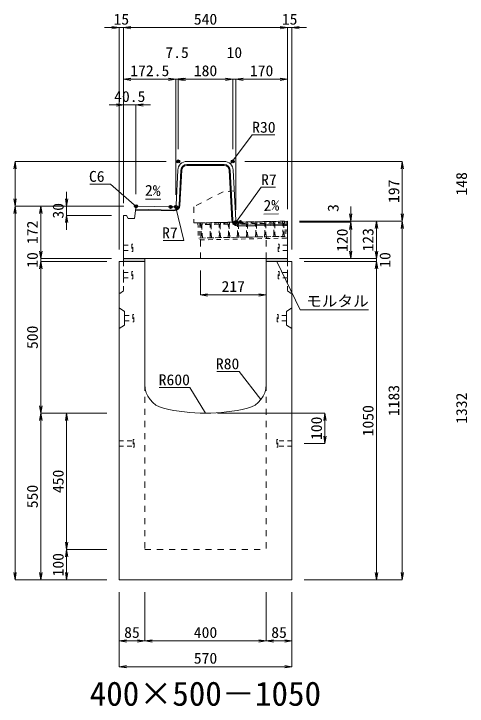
# Model space of a CAD drawing. Units: millimetres at full size. Extents: x -22536 to 51867, y -19720 to 38340.
# Drawn here: x 33418 to 34913, y -10686 to -8403 of the extents above; entities that cross this region are included whole.
import ezdxf
from ezdxf.enums import TextEntityAlignment as Align

# ---------------------------------------------------------------- set-up
doc = ezdxf.new("R2010")
doc.units = ezdxf.units.MM
doc.header["$LTSCALE"] = 20
doc.header["$PDMODE"] = 32
doc.header["$PDSIZE"] = 10
doc.linetypes.add('USER1', pattern=[2, 1, -1])
doc.linetypes.add('USER2', pattern=[1.35, 0.75, -0.6])
for name, color, linetype, lineweight in [('インサート', 3, 'USER2', 9), ('グレーチング', 7, 'USER2', 5), ('モルタル', 7, 'Continuous', 9), ('受枠', 3, 'USER2', 9), ('寸法線', 7, 'Continuous', 13), ('引出線', 4, 'Continuous', 13), ('本体', 2, 'Continuous', 13), ('目地', 132, 'Continuous', 5)]:
    doc.layers.add(name, color=color, linetype=linetype, lineweight=lineweight)
doc.layers.add('作業エリア', color=11, linetype='Continuous')
doc.layers.add('文字', color=7, linetype='Continuous')
doc.styles.add('ＭＳ 明朝', font='')
doc.styles.get('ＭＳ 明朝').set_extended_font_data('MS Mincho')

# ---------------------------------------------------------------- blocks, each defined once
blk = doc.blocks.new('open_arrow')
at = {"color": 0, "linetype": 'Continuous', "lineweight": -2}
blk.add_lwpolyline([(7.5, 1.25), (0, 0), (7.5, -1.25)], dxfattribs=at)

msp = doc.modelspace()

# ---------------------------------------------------------------- hatches: boundary and pattern name
at = {"layer": 'モルタル'}
for points in [[(33850, -9220), (33850, -9210), (33780, -9210), (33780, -9220)], [(34320, -9220), (34320, -9210), (34250, -9210), (34250, -9220)]]:
    msp.add_hatch(color=256, dxfattribs=at).paths.add_polyline_path(points)

# ---------------------------------------------------------------- linework, layer by layer
at = {"layer": 'インサート'}
for p, q in [((33780, -9166.5), (33807, -9166.5)), ((33780, -9166.5), (33780, -9183.5)), ((33810, -9162.5), (33807, -9162.5)), ((33807, -9162.5), (33807, -9187.5)), ((33810, -9187.5), (33810, -9162.5)), ((34290, -9162.5), (34293, -9162.5)), ((34290, -9187.5), (34290, -9162.5)), ((34293, -9162.5), (34293, -9187.5)), ((34320, -9166.5), (34293, -9166.5)), ((34320, -9166.5), (34320, -9183.5)), ((33780, -9183.5), (33807, -9183.5)), ((33807, -9187.5), (33810, -9187.5)), ((34293, -9187.5), (34290, -9187.5)), ((34320, -9183.5), (34293, -9183.5)), ((33780, -9256.5), (33807, -9256.5)), ((33780, -9256.5), (33780, -9273.5)), ((33810, -9252.5), (33807, -9252.5)), ((33807, -9252.5), (33807, -9277.5)), ((33810, -9277.5), (33810, -9252.5)), ((34290, -9252.5), (34293, -9252.5)), ((34290, -9277.5), (34290, -9252.5)), ((34293, -9252.5), (34293, -9277.5)), ((34320, -9256.5), (34293, -9256.5)), ((34320, -9256.5), (34320, -9273.5)), ((33780, -9273.5), (33807, -9273.5)), ((33807, -9277.5), (33810, -9277.5)), ((34293, -9277.5), (34290, -9277.5)), ((34320, -9273.5), (34293, -9273.5)), ((33783.2, -9398.5), (33810.2, -9398.5)), ((33783.2, -9398.5), (33783.2, -9415.5)), ((33813.2, -9394.5), (33810.2, -9394.5)), ((33810.2, -9394.5), (33810.2, -9419.5)), ((33813.2, -9419.5), (33813.2, -9394.5)), ((34286.8, -9394.5), (34289.8, -9394.5)), ((34286.8, -9419.5), (34286.8, -9394.5)), ((34289.8, -9394.5), (34289.8, -9419.5)), ((34316.8, -9398.5), (34289.8, -9398.5)), ((34316.8, -9398.5), (34316.8, -9415.5)), ((33783.2, -9415.5), (33810.2, -9415.5)), ((33810.2, -9419.5), (33813.2, -9419.5)), ((34289.8, -9419.5), (34286.8, -9419.5)), ((34316.8, -9415.5), (34289.8, -9415.5)), ((33765, -9811.5), (33812, -9811.5)), ((33765, -9811.5), (33765, -9828.5)), ((33815, -9807.5), (33812, -9807.5)), ((33812, -9807.5), (33812, -9832.5)), ((33815, -9832.5), (33815, -9807.5)), ((34288, -9807.5), (34285, -9807.5)), ((34285, -9807.5), (34285, -9832.5)), ((34288, -9832.5), (34288, -9807.5)), ((34335, -9811.5), (34288, -9811.5)), ((34335, -9828.5), (34335, -9811.5)), ((33765, -9828.5), (33812, -9828.5)), ((33812, -9832.5), (33815, -9832.5)), ((34285, -9832.5), (34288, -9832.5)), ((34335, -9828.5), (34288, -9828.5))]:
    msp.add_line(p, q, dxfattribs=at)
at = {"layer": 'グレーチング'}
for p, q in [((34033.97, -9092.54), (34308.92, -9087.21)), ((34064.08, -9097.95), (34038.97, -9092.44)), ((34064.08, -9097.95), (34039.08, -9098.44)), ((34094.07, -9097.37), (34068.96, -9091.86)), ((34094.07, -9097.37), (34069.08, -9097.86)), ((34124.07, -9096.79), (34098.96, -9091.28)), ((34124.07, -9096.79), (34099.07, -9097.28)), ((34154.06, -9096.21), (34128.95, -9090.7)), ((34154.06, -9096.21), (34129.07, -9096.7)), ((34184.06, -9095.63), (34158.95, -9090.12)), ((34184.06, -9095.63), (34159.06, -9096.12)), ((34214.05, -9095.05), (34188.94, -9089.54)), ((34214.05, -9095.05), (34189.06, -9095.54)), ((34244.05, -9094.47), (34218.93, -9088.96)), ((34244.05, -9094.47), (34219.05, -9094.95)), ((34274.04, -9093.89), (34248.93, -9088.38)), ((34274.04, -9093.89), (34249.05, -9094.37)), ((34304.04, -9093.31), (34278.92, -9087.8)), ((34304.04, -9093.31), (34279.04, -9093.79)), ((34034.94, -9142.53), (34309.89, -9137.21))]:
    msp.add_line(p, q, dxfattribs=at)
for points in [[(34033.97, -9092.54), (34038.97, -9092.44), (34039.08, -9098.44), (34038.1, -9099.46), (34038.8, -9135.45), (34039.82, -9136.43), (34039.94, -9142.43), (34034.94, -9142.53), (34034.82, -9136.53), (34035.8, -9135.51), (34035.1, -9099.52), (34034.09, -9098.53)], [(34068.8, -9134.87), (34069.81, -9135.85), (34069.93, -9141.85), (34064.93, -9141.95), (34064.82, -9135.95), (34065.8, -9134.93), (34065.1, -9098.93), (34064.08, -9097.95), (34063.96, -9091.96), (34068.96, -9091.86), (34069.08, -9097.86), (34068.1, -9098.88)], [(34098.79, -9134.29), (34099.81, -9135.27), (34099.92, -9141.27), (34094.93, -9141.37), (34094.81, -9135.37), (34095.79, -9134.35), (34095.09, -9098.35), (34094.07, -9097.37), (34093.96, -9091.38), (34098.96, -9091.28), (34099.07, -9097.28), (34098.09, -9098.3)], [(34128.78, -9133.71), (34129.8, -9134.69), (34129.92, -9140.69), (34124.92, -9140.79), (34124.8, -9134.79), (34125.78, -9133.77), (34125.09, -9097.77), (34124.07, -9096.79), (34123.95, -9090.79), (34128.95, -9090.7), (34129.07, -9096.7), (34128.09, -9097.72)], [(34158.78, -9133.13), (34159.8, -9134.11), (34159.91, -9140.11), (34154.91, -9140.2), (34154.8, -9134.21), (34155.78, -9133.19), (34155.08, -9097.19), (34154.06, -9096.21), (34153.95, -9090.21), (34158.95, -9090.12), (34159.06, -9096.12), (34158.08, -9097.14)], [(34185.77, -9132.61), (34185.08, -9096.61), (34184.06, -9095.63), (34183.94, -9089.63), (34188.94, -9089.54), (34189.06, -9095.54), (34188.08, -9096.55), (34188.77, -9132.55), (34189.79, -9133.53), (34189.91, -9139.53), (34184.91, -9139.62), (34184.79, -9133.63)], [(34215.77, -9132.03), (34215.07, -9096.03), (34214.05, -9095.05), (34213.94, -9089.05), (34218.93, -9088.96), (34219.05, -9094.95), (34218.07, -9095.97), (34218.77, -9131.97), (34219.79, -9132.95), (34219.9, -9138.95), (34214.9, -9139.04), (34214.79, -9133.04)], [(34249.05, -9094.37), (34248.06, -9095.39), (34248.76, -9131.39), (34249.78, -9132.37), (34249.9, -9138.37), (34244.9, -9138.46), (34244.78, -9132.46), (34245.76, -9131.44), (34245.07, -9095.45), (34244.05, -9094.47), (34243.93, -9088.47), (34248.93, -9088.38)], [(34279.04, -9093.79), (34278.06, -9094.81), (34278.76, -9130.81), (34279.78, -9131.79), (34279.89, -9137.79), (34274.89, -9137.88), (34274.78, -9131.88), (34275.76, -9130.86), (34275.06, -9094.87), (34274.04, -9093.89), (34273.92, -9087.89), (34278.92, -9087.8)], [(34304.89, -9137.3), (34304.77, -9131.3), (34305.75, -9130.28), (34305.05, -9094.29), (34304.04, -9093.31), (34303.92, -9087.31), (34308.92, -9087.21), (34309.03, -9093.21), (34308.05, -9094.23), (34308.75, -9130.23), (34309.77, -9131.21), (34309.89, -9137.21)]]:
    msp.add_lwpolyline(points, close=True, dxfattribs=at)
at = {"layer": 'モルタル'}
for points in [[(33780, -9210), (33850, -9210), (33850, -9220), (33780, -9220)], [(34250, -9210), (34320, -9210), (34320, -9220), (34250, -9220)]]:
    msp.add_lwpolyline(points, close=True, dxfattribs=at)
at = {"layer": '作業エリア'}
for p in [(33960, -8890), (34140, -8890), (33820.5, -9037.78), (33935, -9040), (33952.5, -9040), (34150, -9090), (34165, -9090)]:
    msp.add_point(p, dxfattribs=at)
at = {"layer": '受枠'}
for p, q in [((34024.97, -9092.71), (34317.92, -9087.04)), ((34024.97, -9092.71), (34025.94, -9142.7)), ((34030.97, -9092.59), (34032.05, -9148.58)), ((34311.92, -9087.16), (34312.89, -9137.15)), ((34317.92, -9087.04), (34319, -9143.03)), ((34312.89, -9137.15), (34025.94, -9142.7)), ((34032.05, -9148.58), (34319, -9143.03))]:
    msp.add_line(p, q, dxfattribs=at)
at = {"layer": '受枠', "linetype": 'Continuous'}
msp.add_line((34250.9, -9138.35), (34251.01, -9144.35), dxfattribs=at)
at = {"layer": '寸法線'}
for p, q in [((33828, -8448.91), (33717, -8448.91)), ((33765, -9180), (33765, -8448.91)), ((33780, -8448.91), (34320, -8448.91)), ((33780, -9027.78), (33780, -8448.91)), ((33780, -9027.78), (33780, -8448.91)), ((34272, -8448.91), (34383, -8448.91)), ((34320, -9047), (34320, -8448.91)), ((34320, -9047), (34320, -8448.91)), ((34335, -9180), (34335, -8448.91)), ((33780, -8618.91), (34000.5, -8618.91)), ((33780, -9027.78), (33780, -8618.91)), ((33904.5, -8618.91), (34008, -8618.91)), ((33952.5, -9000), (33952.5, -8618.91)), ((33952.5, -9000), (33952.5, -8618.91)), ((33960, -8850), (33960, -8618.91)), ((33960, -8618.91), (34140, -8618.91)), ((33960, -8850), (33960, -8618.91)), ((34092, -8618.91), (34198, -8618.91)), ((34140, -8850), (34140, -8618.91)), ((34140, -8850), (34140, -8618.91)), ((34150, -9050), (34150, -8618.91)), ((34150, -8618.91), (34320, -8618.91)), ((34150, -9050), (34150, -8618.91)), ((34320, -9047), (34320, -8618.91)), ((33732, -8703.91), (33868.5, -8703.91)), ((33780, -9027.78), (33780, -8703.91)), ((33820.5, -8997.78), (33820.5, -8703.91)), ((33422.06, -8890), (33422.06, -9037.78)), ((33920, -8890), (33422.06, -8890)), ((34180, -8890), (34698.78, -8890)), ((34698.78, -8890), (34698.78, -9087)), ((33592.06, -8989.78), (33592.06, -9115.78)), ((33780.5, -9037.78), (33422.06, -9037.78)), ((33422.06, -10270), (33422.06, -9037.78)), ((33780.5, -9037.78), (33422.06, -9037.78)), ((33507.06, -9037.78), (33507.06, -9210)), ((33780.5, -9037.78), (33507.06, -9037.78)), ((33780.5, -9037.78), (33592.06, -9037.78)), ((34528.78, -9039), (34528.78, -9138)), ((33740, -9067.78), (33592.06, -9067.78)), ((34360, -9087), (34528.78, -9087)), ((34360, -9087), (34613.78, -9087)), ((34360, -9087), (34698.78, -9087)), ((34360, -9087), (34698.78, -9087)), ((34360, -9090), (34528.78, -9090)), ((34360, -9090), (34528.78, -9090)), ((34528.78, -9090), (34528.78, -9210)), ((34613.78, -9087), (34613.78, -9210)), ((34698.78, -9087), (34698.78, -10270)), ((33507.06, -9162), (33507.06, -9268)), ((34613.78, -9162), (34613.78, -9268)), ((33740, -9210), (33507.06, -9210)), ((33740, -9210), (33507.06, -9210)), ((33725, -9220), (33507.06, -9220)), ((33507.06, -9220), (33507.06, -9720)), ((33725, -9220), (33507.06, -9220)), ((34360, -9210), (34528.78, -9210)), ((34360, -9210), (34613.78, -9210)), ((34360, -9210), (34613.78, -9210)), ((34375, -9220), (34613.78, -9220)), ((34375, -9220), (34613.78, -9220)), ((34613.78, -9220), (34613.78, -10270)), ((34033, -9250), (34033, -9330.23)), ((34033, -9330.23), (34250, -9330.23)), ((33725, -9720), (33507.06, -9720)), ((33507.06, -10270), (33507.06, -9720)), ((33725, -9720), (33507.06, -9720)), ((33592.06, -9720), (33592.06, -10170)), ((33725, -9720), (33592.06, -9720)), ((34090, -9720), (34443.78, -9720)), ((34443.78, -9720), (34443.78, -9820)), ((34375, -9820), (34443.78, -9820)), ((33725, -10170), (33592.06, -10170)), ((33592.06, -10170), (33592.06, -10270)), ((33725, -10170), (33592.06, -10170)), ((33725, -10270), (33422.06, -10270)), ((33725, -10270), (33507.06, -10270)), ((33725, -10270), (33592.06, -10270)), ((34375, -10270), (34613.78, -10270)), ((34375, -10270), (34698.78, -10270)), ((33765, -10310), (33765, -10471.16)), ((33765, -10310), (33765, -10556.16)), ((33850, -10310), (33850, -10471.16)), ((33850, -10310), (33850, -10471.16)), ((34250, -10310), (34250, -10471.16)), ((34250, -10310), (34250, -10471.16)), ((34335, -10310), (34335, -10471.16)), ((34335, -10310), (34335, -10556.16)), ((33765, -10471.16), (33850, -10471.16)), ((33850, -10471.16), (34250, -10471.16)), ((34250, -10471.16), (34335, -10471.16)), ((33765, -10556.16), (34335, -10556.16))]:
    msp.add_line(p, q, dxfattribs=at)
at = {"layer": '引出線'}
for points in [[(34132.14, -8898.26), (34203.9, -8802.42), (34278.58, -8802.42)], [(33823.13, -9040.82), (33737.22, -8964.53), (33668.88, -8964.53)], [(34151.83, -9088.07), (34233.35, -8975.32), (34281.28, -8975.32)], [(33901.24, -9014.96), (33852.5, -9013.99), (33901.25, -9014.96)], [(33950.67, -9038.07), (33978.33, -9150.5), (33910.4, -9150.5)], [(34241.91, -9064.01), (34290.62, -9063.03), (34241.88, -9064.01)], [(34285, -9220), (34361.7, -9379.77), (34587.62, -9379.77)], [(34232.76, -9675.58), (34161.5, -9582.47), (34086.83, -9582.47)], [(34050, -9720), (33998.63, -9635.25), (33897.63, -9635.25)]]:
    msp.add_lwpolyline(points, dxfattribs=at)
at = {"layer": '本体'}
for p, q in [((33988.54, -8890), (34111.46, -8890)), ((33952.83, -9033.35), (33958.57, -8918.5)), ((34149.67, -9083.35), (34141.43, -8918.5)), ((33819.76, -9043.74), (33826.5, -9037.9)), ((33935, -9040), (33826.5, -9037.9)), ((33935, -9040), (33945.84, -9040)), ((33819.76, -9043.74), (33815.5, -9077.78)), ((33780, -9067.78), (33780, -9210)), ((33790, -9067.78), (33780, -9067.78)), ((33795, -9077.78), (33790, -9067.78)), ((33815.5, -9077.78), (33795, -9077.78)), ((34165, -9090), (34156.66, -9090)), ((34165, -9090), (34320, -9087)), ((34320, -9210), (34320, -9087)), ((33765, -9220), (33765, -10270)), ((33850, -9220), (33765, -9220)), ((34320, -9210), (33780, -9210)), ((33850, -9220), (33850, -9625.96)), ((34250, -9625.96), (34250, -9220)), ((34335, -9220), (34250, -9220)), ((34335, -10270), (34335, -9220)), ((33765, -10270), (34335, -10270))]:
    msp.add_line(p, q, dxfattribs=at)
at = {"layer": '本体', "linetype": 'USER1'}
for p, q in [((34108, -8990), (34011, -9040)), ((34144.85, -8987), (34108, -8990)), ((34011, -9040), (34011, -9092.98)), ((34011, -9092.98), (34165, -9090)), ((34033, -9210), (34033, -9142.56)), ((34250, -9210), (34250, -9138.36))]:
    msp.add_line(p, q, dxfattribs=at)
at = {"layer": '本体', "linetype": 'USER2', "lineweight": 9}
for p, q in [((33780, -9220), (33780, -9317)), ((34320, -9220), (34320, -9317)), ((33780, -9317), (33765, -9326.5)), ((34320, -9317), (34335, -9326.5))]:
    msp.add_line(p, q, dxfattribs=at)
at = {"layer": '本体', "lineweight": 9}
for p, q in [((33765, -9373), (33783.2, -9384.5)), ((34335, -9373), (34316.8, -9384.5)), ((33783.2, -9384.5), (33783.2, -9429.5)), ((34316.8, -9384.5), (34316.8, -9429.5)), ((33765, -9441), (33783.2, -9429.5)), ((34335, -9441), (34316.8, -9429.5))]:
    msp.add_line(p, q, dxfattribs=at)
at = {"layer": '本体', "linetype": 'USER1', "lineweight": 15}
for p, q in [((33850, -9625.96), (33850, -10170)), ((34250, -9625.96), (34250, -10170)), ((33850, -10170), (34250, -10170))]:
    msp.add_line(p, q, dxfattribs=at)
at = {"layer": '本体'}
for centre, radius, start, end in [((33988.54, -8920), 30, 90, 177.13759), ((34111.46, -8920), 30, 2.86241, 90), ((33945.84, -9033), 7, 270, 357.13759), ((34156.66, -9083), 7, 182.86241, 270), ((33930, -9625.96), 80, 180, 256.65764), ((34170, -9625.96), 80, 283.34236, 0), ((34050, -9120), 600, 256.65764, 283.34236)]:
    msp.add_arc(centre, radius, start, end, dxfattribs=at)
at = {"layer": '目地'}
for p, q in [((34111.46, -8900), (33988.54, -8900)), ((34111.46, -8903), (33988.54, -8903)), ((33968.56, -8919), (33962.81, -9034.06)), ((33971.56, -8919.15), (33965.81, -9034.21)), ((34136.69, -9084.16), (34128.44, -8919.15)), ((34139.69, -9084.01), (34131.44, -8919)), ((33945.44, -9053.2), (33818.88, -9050.75)), ((33945.5, -9050.21), (33819.25, -9047.76)), ((34320, -9097), (34157, -9100.16)), ((34320, -9100), (34157.05, -9103.16))]:
    msp.add_line(p, q, dxfattribs=at)
for centre, radius, start, end in [((33988.54, -8920), 20, 90, 177.13759), ((33988.54, -8920), 17, 90, 177.13759), ((34111.46, -8920), 20, 2.86241, 90), ((34111.46, -8920), 17, 2.86241, 90), ((33945.83, -9033.21), 20, 268.89119, 357.13759), ((33945.83, -9033.21), 17, 268.89119, 357.13759), ((34156.67, -9083.16), 20, 182.86241, 271.10881), ((34156.67, -9083.16), 17, 182.86241, 271.10881)]:
    msp.add_arc(centre, radius, start, end, dxfattribs=at)

# ---------------------------------------------------------------- block references
at = {"layer": '寸法線', "xscale": 3.2, "yscale": 3.2}
for p, rotation in [((33765, -8448.91), 180), ((34320, -8448.91), 180), ((34320, -8448.91), 180), ((33952.5, -8618.91), 180), ((34140, -8618.91), 180), ((34140, -8618.91), 180), ((34320, -8618.91), 180), ((33780, -8703.91), 180), ((33422.06, -8890), 270), ((34698.78, -8890), 270), ((33422.06, -9037.78), 90), ((33592.06, -9037.78), 90), ((33422.06, -9037.78), 270), ((33507.06, -9037.78), 270), ((34528.78, -9087), 90), ((34698.78, -9087), 90), ((33592.06, -9067.78), 270), ((34528.78, -9090), 270), ((34528.78, -9090), 270), ((34613.78, -9087), 270), ((34698.78, -9087), 270), ((33507.06, -9210), 90), ((33507.06, -9210), 90), ((34528.78, -9210), 90), ((34613.78, -9210), 90), ((34613.78, -9210), 90), ((33507.06, -9220), 270), ((33507.06, -9220), 270), ((34613.78, -9220), 270), ((34613.78, -9220), 270), ((34250, -9330.23), 180), ((33507.06, -9720), 90), ((33507.06, -9720), 270), ((33592.06, -9720), 270), ((34443.78, -9720), 270), ((34443.78, -9820), 90), ((33592.06, -10170), 90), ((33592.06, -10170), 270), ((33422.06, -10270), 90), ((33507.06, -10270), 90), ((33592.06, -10270), 90), ((34613.78, -10270), 90), ((34698.78, -10270), 90), ((33850, -10471.16), 180), ((34250, -10471.16), 180), ((34335, -10471.16), 180), ((34335, -10556.16), 180)]:
    msp.add_blockref('open_arrow', p, dxfattribs=dict(at, rotation=rotation))
for p in [(33780, -8448.91), (33780, -8448.91), (34335, -8448.91), (33780, -8618.91), (33952.5, -8618.91), (33960, -8618.91), (33960, -8618.91), (34150, -8618.91), (34150, -8618.91), (33820.5, -8703.91), (34033, -9330.23), (33765, -10471.16), (33850, -10471.16), (34250, -10471.16), (33765, -10556.16)]:
    msp.add_blockref('open_arrow', p, dxfattribs=at)
at = {"layer": '引出線', "xscale": 0.0533, "yscale": 0.0533}
for p, rotation in [((34132.14, -8898.26), 53.2), ((33901.24, -9014.96), 178.9), ((33823.13, -9040.82), 138.4), ((33950.67, -9038.07), 283.8), ((34241.91, -9064.01), 1.1), ((34151.83, -9088.07), 54.1), ((34285, -9220), 295.6), ((34232.76, -9675.58), 127.4), ((34050, -9720), 121.2)]:
    msp.add_blockref('open_arrow', p, dxfattribs=dict(at, rotation=rotation))

# ---------------------------------------------------------------- texts
at = {"layer": '寸法線', "style": 'ＭＳ 明朝', "width": 1.05}
for s, p in [('15', (33772.5, -8420.91)), ('540', (34050, -8420.91)), ('15', (34327.5, -8420.91)), ('7.5', (33956.25, -8530.91)), ('10', (34145, -8530.91)), ('172.5', (33866.25, -8590.91)), ('180', (34050, -8590.91)), ('170', (34235, -8590.91)), ('40.5', (33800.25, -8675.91)), ('217', (34141.5, -9302.23)), ('85', (33807.5, -10443.16)), ('400', (34050, -10443.16)), ('85', (34292.5, -10443.16)), ('570', (34050, -10528.16))]:
    msp.add_text(s, height=36.03, dxfattribs=at).set_placement(p, align=Align.MIDDLE_CENTER)
for s, p in [('148', (34894.06, -8963.89)), ('197', (34670.78, -8988.5)), ('30', (33564.06, -9052.78)), ('3', (34470.78, -9043.66)), ('172', (33479.06, -9123.89)), ('120', (34500.78, -9150)), ('123', (34585.78, -9148.5)), ('10', (33479.06, -9215)), ('10', (34641.78, -9215)), ('500', (33479.06, -9470)), ('1183', (34670.78, -9678.5)), ('1332', (34894.06, -9703.89)), ('1050', (34585.78, -9745)), ('100', (34415.78, -9770)), ('450', (33564.06, -9945)), ('550', (33479.06, -9995)), ('100', (33564.06, -10220))]:
    msp.add_text(s, height=36.03, rotation=90, dxfattribs=at).set_placement(p, align=Align.MIDDLE_CENTER)
at = {"layer": '引出線', "style": 'ＭＳ 明朝', "width": 1.05}
for s, p in [('R30', (34203.9, -8759.22)), ('R7', (34233.35, -8932.12)), ('モルタル', (34381.7, -9332.66))]:
    msp.add_text(s, height=36.03, dxfattribs=at).set_placement(p, align=Align.TOP_LEFT)
for s, p in [('C6', (33717.22, -8921.33)), ('R7', (33958.33, -9107.3)), ('R80', (34161.5, -9539.27)), ('R600', (33998.63, -9592.05))]:
    msp.add_text(s, height=36.03, dxfattribs=at).set_placement(p, align=Align.TOP_RIGHT)
msp.add_text('2%', height=36.03, rotation=358.854, dxfattribs=at).set_placement((33902.18, -8968.07), align=Align.TOP_RIGHT)
msp.add_text('2%', height=36.03, rotation=1.146, dxfattribs=at).set_placement((34240.94, -9017.11), align=Align.TOP_LEFT)
at = {"layer": '文字', "style": 'ＭＳ 明朝'}
msp.add_text('400×500－1050', height=80.06, dxfattribs=at).set_placement((34049.52, -10644.97), align=Align.MIDDLE_CENTER)

doc.saveas('drawing.dxf')
